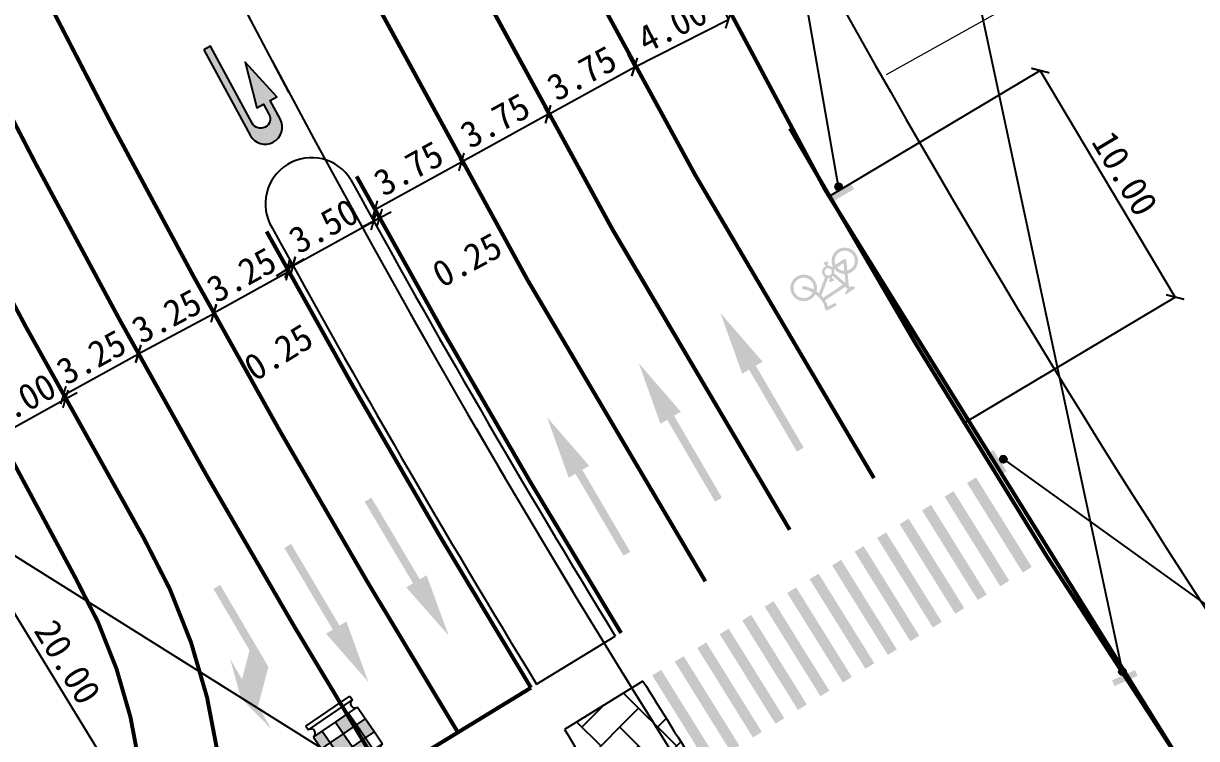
# Model space of a CAD drawing. Header units: millimetres. Extents: x 7233 to 195995, y 19522 to 226352.
# Drawn here: x 10223.49 to 10268, y 22435.84 to 22462.96 of the extents above; entities that cross this region are included whole.
import ezdxf

# ---------------------------------------------------------------- set-up
doc = ezdxf.new("R2010")
doc.units = ezdxf.units.MM
doc.linetypes.add('ACAD_ISO10W100', pattern=[18, 12, -3, 0, -3])
doc.linetypes.add('JTSS01', pattern=[6, 2, -4])
for name, color, linetype in [('@-交通信号', 7, 'Continuous'), ('@-交通标志', 7, 'Continuous'), ('@-地面图案', 7, 'Continuous'), ('@-设计标注', 7, 'Continuous'), ('@-道路红线', 1, 'Continuous'), ('@-道路边线', 7, 'Continuous'), ('@-隔离岛', 3, 'Continuous'), ('AXIS', 2, 'Continuous'), ('交通标志', 7, 'Continuous')]:
    doc.layers.add(name, color=color, linetype=linetype)
doc.layers.add('@-路缘石', color=7, linetype='Continuous', lineweight=0)
doc.layers.add('@-道路标线', color=255, linetype='Continuous', lineweight=0)
doc.layers.get('0').off()
doc.styles.add('--黑体', font='simhei.ttf')
doc.dimstyles.new('标志标注', dxfattribs={"dimtxt": 1, "dimasz": 0.5, "dimexe": 0, "dimexo": 0, "dimgap": 0.25, "dimtad": 1, "dimzin": 0, "dimdsep": 46, "dimtxsty": '--黑体', "dimblk": 'ARCHTICK', "dimcen": 0.09, "dimadec": 0, "dimazin": 0, "dimtfac": 1, "dimtix": 1, "dimtmove": 2, "dimatfit": 0, "dimfxl": 1, "dimtolj": 1, "dimtzin": 0, "dimarcsym": 0})

# ---------------------------------------------------------------- blocks, each defined once
blk = doc.blocks.new('*U5')
at = {"layer": '@-道路边线'}
h = blk.add_hatch(color=256, dxfattribs=at)
h.dxf.hatch_style = 1
h.paths.add_polyline_path([(0.8445444810342022, -3.999214780758898), (0.812307190006391, 0.0006553117594236824), (0.4123201807533343, -0.002568417348151747), (0.4445574717811456, -4.002438509866474)])
blk = doc.blocks.new('*U6')
at = {"layer": '@-道路标线', "color": 0, "linetype": 'ByBlock', "lineweight": -2, "transparency": 16777216}
for p, rotation in [((10258.94184781526, 22445.316045631, 3.54891667e-08), 31.42887505627544), ((10258.08855969688, 22444.79460590578, 3.54891667e-08), 31.42887505627544), ((10257.2352715785, 22444.27316618056, 3.54891667e-08), 31.42887505627055), ((10256.38198346013, 22443.75172645534, 3.54891667e-08), 31.42887505627544), ((10255.52869534175, 22443.23028673012, 3.54891667e-08), 31.42887505627544), ((10254.67540722337, 22442.7088470049, 3.54891667e-08), 31.42887505627544), ((10253.822119105, 22442.18740727969, 3.54891667e-08), 31.42887505627055), ((10252.96883098662, 22441.66596755447, 3.54891667e-08), 31.42887505627544), ((10252.11554286824, 22441.14452782924, 3.54891667e-08), 31.42887505627544), ((10251.26225474986, 22440.62308810402, 3.54891667e-08), 31.42887505627055), ((10250.40896663149, 22440.10164837881, 3.54891667e-08), 31.42887505627544), ((10249.55567851311, 22439.58020865359, 3.54891667e-08), 31.42887505627544), ((10248.70239039473, 22439.05876892837, 3.54891667e-08), 31.42887505627544), ((10247.84910227636, 22438.53732920315, 3.54891667e-08), 31.42887505627544), ((10246.99581415798, 22438.01588947793, 3.54891667e-08), 31.42887505627544)]:
    blk.add_blockref('*U5', p, dxfattribs=dict(at, rotation=rotation))
blk = doc.blocks.new('A$C348E0356')
at = {"layer": '交通标志', "lineweight": 15}
h = blk.add_hatch(color=1, dxfattribs=at)
h.paths.add_polyline_path([(3.003229652764275, 1.581825583154568), (2.699315253586973, 2.053429645515278), (2.345612207427619, 1.825493846656171), (2.649526606546714, 1.35388978429546)])
h.paths.add_polyline_path([(1.699794109328649, 2.827652479812969), (2.00370850827312, 2.356048417277634), (2.357411554490681, 2.58398421613674), (2.053497155546209, 3.055588278657522)])
h.paths.add_polyline_path([(2.00370850827312, 2.356048417277634), (1.473153939063194, 2.014144718996249), (1.815057638159487, 1.483590148374786), (2.345612207427619, 1.825493846656171), (2.212649657740256, 2.031820624353712)])
h.paths.add_polyline_path([(2.11897203727858, 1.011986086014075), (1.815057638159487, 1.483590148374786), (1.284503068891353, 1.141686450093402), (1.588417468068655, 0.6700823877326914)])
h.paths.add_polyline_path([(1.169239540060515, 2.485748781531583), (0.6386849708505907, 2.143845083250199), (0.9425993697950616, 1.672241020714864), (1.473153939063194, 2.014144718996249)])
h.paths.add_polyline_path([(0.9425993697950616, 1.672241020714864), (0.5888963236357087, 1.444305221855755), (0.9308000227320008, 0.9137506512342952), (1.284503068891353, 1.141686450093402), (1.151540519262198, 1.348013227790942)])
at = {"layer": '交通标志', "lineweight": 25}
for p, q in [((1.768577406415715, 3.497717086982446), (6.21755607426e-05, 2.358038092701462)), ((1.863550656125879, 3.350340817545656), (0.0950354252709076, 2.210661823264671)), ((1.863550656125879, 3.350340817545656), (1.768577406415715, 3.497717086982446)), ((1.699794109328649, 2.827652479812969), (1.169239540060515, 2.485748781531583)), ((2.053497155546209, 3.055588278657522), (1.699794109328649, 2.827652479812969)), ((2.00370850827312, 2.356048417277634), (1.699794109328649, 2.827652479812969)), ((2.357411554490681, 2.58398421613674), (2.053497155546209, 3.055588278657522)), ((0.0950354252709076, 2.210661823264671), (6.21755607426e-05, 2.358038092701462)), ((1.169239540060515, 2.485748781531583), (0.6386849708505907, 2.143845083250199)), ((1.473153939063194, 2.014144718996249), (1.169239540060515, 2.485748781531583)), ((2.00370850827312, 2.356048417277634), (1.473153939063194, 2.014144718996249)), ((2.357411554490681, 2.58398421613674), (2.00370850827312, 2.356048417277634)), ((2.345612207427619, 1.825493846656171), (2.00370850827312, 2.356048417277634)), ((2.699315253586973, 2.053429645515278), (2.357411554490681, 2.58398421613674)), ((0.6386849708505907, 2.143845083250199), (0.2849819246330298, 1.91590928439109)), ((0.5888963236357087, 1.444305221855755), (0.2849819246330298, 1.91590928439109)), ((0.9425993697950616, 1.672241020714864), (0.6386849708505907, 2.143845083250199)), ((1.473153939063194, 2.014144718996249), (0.9425993697950616, 1.672241020714864)), ((1.815057638159487, 1.483590148374786), (1.473153939063194, 2.014144718996249)), ((2.649526606546714, 1.35388978429546), (2.212649657740256, 2.031820624353712)), ((2.699315253586973, 2.053429645515278), (2.345612207427619, 1.825493846656171)), ((3.003229652764275, 1.581825583154568), (2.566352703957818, 2.259756423212819)), ((0.9425993697950616, 1.672241020714864), (0.5888963236357087, 1.444305221855755)), ((0.9308000227320008, 0.9137506512342952), (0.5888963236357087, 1.444305221855755)), ((1.284503068891353, 1.141686450093402), (0.9425993697950616, 1.672241020714864)), ((1.815057638159487, 1.483590148374786), (1.284503068891353, 1.141686450093402)), ((2.11897203727858, 1.011986086014075), (1.68209508853033, 1.689916926072328)), ((2.345612207427619, 1.825493846656171), (1.815057638159487, 1.483590148374786)), ((3.003229652764275, 1.581825583154568), (2.649526606546714, 1.35388978429546)), ((1.234714421851094, 0.442146588873584), (0.7978374730446376, 1.120077428931835)), ((1.284503068891353, 1.141686450093402), (0.9308000227320008, 0.9137506512342952)), ((1.588417468068655, 0.6700823877326914), (1.151540519262198, 1.348013227790942)), ((3.193176151951773, 1.287073044106364), (1.424660921038593, 0.1473940498253796)), ((3.288149401603732, 1.139696774669572), (1.519634170748758, 1.7780388589e-05)), ((2.11897203727858, 1.011986086014075), (1.588417468068655, 0.6700823877326914)), ((2.649526606546714, 1.35388978429546), (2.11897203727858, 1.011986086014075)), ((3.288149401603732, 1.139696774669572), (3.193176151951773, 1.287073044106364)), ((1.588417468068655, 0.6700823877326914), (1.234714421851094, 0.442146588873584)), ((1.519634170748758, 1.7780388589e-05), (1.424660921038593, 0.1473940498253796))]:
    blk.add_line(p, q, dxfattribs=at)
for centre, major_axis, ratio, start_param, end_param in [((1.958523905836044, 3.202964548094313), (0.0132628393479032, 0.1748249984116091), 0.9999999976595978, 0.648165981041317, 3.789758634631108), ((0.1900086749810725, 2.06328555382788), (-0.1748249984686601, 0.0132628393522313), 0.999999997006934, 2.218962305269292, 5.360554958859085), ((3.098202902416232, 1.434449313717776), (-0.1748249984686601, 0.0132628393522313), 0.999999997006934, -0.9226303483204992, 2.218962305269292), ((1.329687671561259, 0.2947703194367932), (0.0132628393608787, 0.1748249985826468), 0.9999999959073038, 3.789758633994535, 6.931351287584327)]:
    blk.add_ellipse(centre, major_axis=major_axis, ratio=ratio, start_param=start_param, end_param=end_param, dxfattribs=at)
blk = doc.blocks.new('A$C4D5C2BD2')
at = {"layer": '@-交通信号', "linetype": 'ByBlock', "lineweight": -3}
h = blk.add_hatch(color=14, dxfattribs=at)
edge = h.paths.add_edge_path()
edge.add_line((0.981396496295929, 0.3103656233288348), (0.9047607928514481, 0.5335762156173587))
edge.add_line((0.9047607928514481, 0.5335762188769877), (0.000568583607673645, 0.2231366215273738))
edge.add_line((0.0005685761570930481, 0.2231366285122931), (0.07720427960157394, -7.396377623081207e-05))
edge.add_line((0.07720427960157394, -7.396703585982323e-05), (0.9813964888453484, 0.3103656303137541))
blk.add_hatch(color=14, dxfattribs=at).paths.add_polyline_path([(0.5572020175083134, 0.5146595514379442, 1), (0.2922885207311656, 0.5146595514379442, 1)])
at = {"layer": '@-交通信号', "color": 14}
blk.add_circle((0.4247452691197395, 0.5146595514379442, 363.6511633631799), 0.1324567483885739, dxfattribs=at)
blk = doc.blocks.new('A$C174B43BA')
at = {"layer": '交通标志', "linetype": 'ByBlock', "lineweight": -3}
for points in [[(0.6366147921982129, 0.3842561724922007, 1), (0.3717012954210651, 0.3842561724922007, 1)], [(0.955758185315062, -1.431443593e-06), (0.9610766889582008, 0.2359386311726439), (0.0053193263074718, 0.2574830817691236), (8.226643331e-07, 0.0215430191528867)]]:
    blk.add_hatch(color=14, dxfattribs=at).paths.add_polyline_path(points)
at = {"layer": '交通标志', "color": 14}
blk.add_circle((0.504158043809639, 0.3842561724922007), 0.1324567483885739, dxfattribs=at)
blk = doc.blocks.new('_ArchTick')
at = {"color": 0, "linetype": 'ByBlock', "const_width": 0.15}
blk.add_lwpolyline([(-0.5, -0.5), (0.5, 0.5)], dxfattribs=at)
blk = doc.blocks.new('*D30')
at = {"layer": '@-设计标注', "color": 0, "lineweight": -2, "ltscale": 1.5, "transparency": 16777216}
for p, q in [((10254.05384204395, 22456.39151576555), (10262.07404003199, 22461.17051648473)), ((10267.19289054583, 22452.57997695469), (10262.07404003199, 22461.17051648473)), ((10259.17269255778, 22447.80097623551), (10267.19289054583, 22452.57997695469))]:
    blk.add_line(p, q, dxfattribs=at)
at = {"layer": 'Defpoints', "color": 0, "ltscale": 1.5, "transparency": 16777216}
for p in [(10262.07404003199, 22461.17051648473), (10254.05384204395, 22456.39151576555, 3.54891667e-08), (10259.17269255778, 22447.80097623551, 3.54891667e-08)]:
    blk.add_point(p, dxfattribs=at)
at = {"layer": '@-设计标注', "color": 0, "lineweight": -2, "ltscale": 1.5, "transparency": 16777216, "xscale": 0.5, "yscale": 0.5, "zscale": 0.5}
for p, rotation in [((10262.07404003199, 22461.17051648473), 120.7894738371776), ((10267.19289054583, 22452.57997695469), 300.7894738371776)]:
    blk.add_blockref('_ArchTick', p, dxfattribs=dict(at, rotation=rotation))
at = {"layer": '@-设计标注', "color": 0, "ltscale": 1.5, "transparency": 16777216, "insert": (10265.28258189946, 22457.26203626696), "char_height": 1, "attachment_point": 5, "rotation": 300.7894738371776, "style": '--黑体'}
blk.add_mtext('\\A1;10.00', dxfattribs=at)
blk = doc.blocks.new('A$C3C3D2F93')
at = {"layer": '@-交通信号', "linetype": 'ByBlock', "lineweight": -3}
for points in [[(0.636612563422329, 0.3842590611756122, 1), (0.3716990666451812, 0.3842590611756122, 1)], [(0.9557559565391784, 1.4572398186e-06), (0.9610744601823172, 0.2359415198560555), (0.0053170975315879, 0.2574859704525352), (-1.4061115508e-06, 0.0215459078362983)]]:
    blk.add_hatch(color=14, dxfattribs=at).paths.add_polyline_path(points)
at = {"layer": '@-交通信号', "color": 14}
blk.add_circle((0.5041558150337551, 0.3842590611756122), 0.1324567483885739, dxfattribs=at)
blk = doc.blocks.new('*D58')
at = {"layer": '@-设计标注', "color": 0, "lineweight": -2, "ltscale": 1.5, "transparency": 16777216}
for p, q in [((10221.8207436246, 22448.4141570122), (10219.30184363043, 22446.87487093458)), ((10229.73063813482, 22429.80910856705), (10219.30184363043, 22446.87487093458)), ((10232.24953812899, 22431.34839464466), (10229.73063813482, 22429.80910856705))]:
    blk.add_line(p, q, dxfattribs=at)
at = {"layer": 'Defpoints', "color": 0, "ltscale": 1.5, "transparency": 16777216}
for p in [(10221.8207436246, 22448.4141570122, 3.54891667e-08), (10219.30184363043, 22446.87487093458), (10232.24953812899, 22431.34839464466, 3.54891667e-08)]:
    blk.add_point(p, dxfattribs=at)
at = {"layer": '@-设计标注', "color": 0, "lineweight": -2, "ltscale": 1.5, "transparency": 16777216, "xscale": 0.5, "yscale": 0.5, "zscale": 0.5}
for p, rotation in [((10219.30184363043, 22446.87487093458), 121.4288750562912), ((10229.73063813482, 22429.80910856705), 301.4288750562912)]:
    blk.add_blockref('_ArchTick', p, dxfattribs=dict(at, rotation=rotation))
at = {"layer": '@-设计标注', "color": 0, "ltscale": 1.5, "transparency": 16777216, "insert": (10225.16100072488, 22438.73599898138), "char_height": 1, "attachment_point": 5, "rotation": 301.4288750562912, "style": '--黑体'}
blk.add_mtext('\\A1;20.00', dxfattribs=at)
blk = doc.blocks.new('*D78')
at = {"layer": '@-设计标注', "color": 0, "lineweight": -2, "ltscale": 1.5, "transparency": 16777216}
for p, q in [((10222.45644494365, 22447.26184872431), (10225.08159479824, 22448.71394660012)), ((10224.98829388425, 22448.88261903251), (10225.08159479824, 22448.71394660012)), ((10225.08159479824, 22448.71394660012), (10225.51911977401, 22448.95596291275)), ((10222.36314402966, 22447.43052115671), (10222.45644494365, 22447.26184872431)), ((10222.45644494365, 22447.26184872431), (10222.01891996788, 22447.01983241168))]:
    blk.add_line(p, q, dxfattribs=at)
at = {"layer": 'Defpoints', "color": 0, "ltscale": 1.5, "transparency": 16777216}
for p in [(10224.98829388425, 22448.88261903251, 3.54891667e-08), (10225.08159479824, 22448.71394660012), (10222.36314402966, 22447.43052115671, 3.54891667e-08)]:
    blk.add_point(p, dxfattribs=at)
at = {"layer": '@-设计标注', "color": 0, "lineweight": -2, "ltscale": 1.5, "transparency": 16777216, "xscale": 0.5, "yscale": 0.5, "zscale": 0.5}
for p, rotation in [((10225.08159479824, 22448.71394660012), 208.9491120740593), ((10222.45644494365, 22447.26184872431), 28.94911207405935)]:
    blk.add_blockref('_ArchTick', p, dxfattribs=dict(at, rotation=rotation))
at = {"layer": '@-设计标注', "color": 0, "ltscale": 1.5, "transparency": 16777216, "insert": (10223.40327611758, 22448.64910113683), "char_height": 1, "attachment_point": 5, "rotation": 28.949112074059325, "style": '--黑体'}
blk.add_mtext('\\A1;3.00', dxfattribs=at)
blk = doc.blocks.new('*D79')
at = {"layer": '@-设计标注', "color": 0, "lineweight": -2, "ltscale": 1.5, "transparency": 16777216}
for p, q in [((10227.70166300385, 22450.6919049978), (10227.84987430034, 22450.42181045853)), ((10225.00064569721, 22448.85832877392), (10227.84987430034, 22450.42181045853)), ((10224.85243440072, 22449.12842331319), (10225.00064569721, 22448.85832877392))]:
    blk.add_line(p, q, dxfattribs=at)
at = {"layer": 'Defpoints', "color": 0, "ltscale": 1.5, "transparency": 16777216}
for p in [(10227.70166300385, 22450.6919049978, 3.54891667e-08), (10227.84987430034, 22450.42181045853), (10224.85243440072, 22449.12842331319)]:
    blk.add_point(p, dxfattribs=at)
at = {"layer": '@-设计标注', "color": 0, "lineweight": -2, "ltscale": 1.5, "transparency": 16777216, "xscale": 0.5, "yscale": 0.5, "zscale": 0.5}
for p, rotation in [((10227.84987430034, 22450.42181045853), 28.75527589504029), ((10225.00064569721, 22448.85832877392), 208.7552758950403)]:
    blk.add_blockref('_ArchTick', p, dxfattribs=dict(at, rotation=rotation))
at = {"layer": '@-设计标注', "color": 0, "ltscale": 1.5, "transparency": 16777216, "insert": (10226.06445787572, 22450.29758146251), "char_height": 1, "attachment_point": 5, "rotation": 28.755275895040285, "style": '--黑体'}
blk.add_mtext('\\A1;3.25', dxfattribs=at)
blk = doc.blocks.new('*D80')
at = {"layer": '@-设计标注', "color": 0, "lineweight": -2, "ltscale": 1.5, "transparency": 16777216}
for p, q in [((10230.52557710498, 22452.30122567165), (10230.70895021461, 22451.95590749703)), ((10227.83817773799, 22450.43145117015), (10230.70895021461, 22451.95590749703)), ((10227.65480462835, 22450.77676934477), (10227.83817773799, 22450.43145117015))]:
    blk.add_line(p, q, dxfattribs=at)
at = {"layer": 'Defpoints', "color": 0, "ltscale": 1.5, "transparency": 16777216}
for p in [(10230.52557710498, 22452.30122567165, 3.54891667e-08), (10230.70895021461, 22451.95590749703), (10227.65480462835, 22450.77676934477, 3.54891667e-08)]:
    blk.add_point(p, dxfattribs=at)
at = {"layer": '@-设计标注', "color": 0, "lineweight": -2, "ltscale": 1.5, "transparency": 16777216, "xscale": 0.5, "yscale": 0.5, "zscale": 0.5}
for p, rotation in [((10230.70895021461, 22451.95590749703), 27.96948748839093), ((10227.83817773799, 22450.43145117015), 207.969487488391)]:
    blk.add_blockref('_ArchTick', p, dxfattribs=dict(at, rotation=rotation))
at = {"layer": '@-设计标注', "color": 0, "ltscale": 1.5, "transparency": 16777216, "insert": (10228.92181301031, 22451.85607744494), "char_height": 1, "attachment_point": 5, "rotation": 27.969487488390925, "style": '--黑体'}
blk.add_mtext('\\A1;3.25', dxfattribs=at)
blk = doc.blocks.new('*D81')
at = {"layer": '@-设计标注', "color": 0, "lineweight": -2, "ltscale": 1.5, "transparency": 16777216}
for p, q in [((10230.70501290419, 22451.97634273093), (10233.54747006849, 22453.55207661364)), ((10233.70461466625, 22453.26860438992), (10233.54747006849, 22453.55207661364)), ((10230.86215750194, 22451.69287050721), (10230.70501290419, 22451.97634273093))]:
    blk.add_line(p, q, dxfattribs=at)
at = {"layer": 'Defpoints', "color": 0, "ltscale": 1.5, "transparency": 16777216}
for p in [(10233.54747006849, 22453.55207661364), (10233.70461466625, 22453.26860438992, 3.54891667e-08), (10230.86215750194, 22451.69287050721, 3.54891667e-08)]:
    blk.add_point(p, dxfattribs=at)
at = {"layer": '@-设计标注', "color": 0, "lineweight": -2, "ltscale": 1.5, "transparency": 16777216, "xscale": 0.5, "yscale": 0.5, "zscale": 0.5}
for p, rotation in [((10233.54747006849, 22453.55207661364), 29.00206844157945), ((10230.70501290419, 22451.97634273093), 209.0020684415794)]:
    blk.add_blockref('_ArchTick', p, dxfattribs=dict(at, rotation=rotation))
at = {"layer": '@-设计标注', "color": 0, "ltscale": 1.5, "transparency": 16777216, "insert": (10231.76261059033, 22453.42016132559), "char_height": 1, "attachment_point": 5, "rotation": 29.00206844157944, "style": '--黑体'}
blk.add_mtext('\\A1;3.25', dxfattribs=at)
blk = doc.blocks.new('*D82')
at = {"layer": '@-设计标注', "color": 0, "lineweight": -2, "ltscale": 1.5, "transparency": 16777216}
for p, q in [((10236.82343100161, 22455.89421282993), (10240.10732800919, 22457.7048813373)), ((10240.03634954607, 22457.83361056724), (10240.10732800919, 22457.7048813373)), ((10236.75245253849, 22456.02294205987), (10236.82343100161, 22455.89421282993))]:
    blk.add_line(p, q, dxfattribs=at)
at = {"layer": 'Defpoints', "color": 0, "ltscale": 1.5, "transparency": 16777216}
for p in [(10240.03634954607, 22457.83361056724, 3.54891667e-08), (10240.10732800919, 22457.7048813373), (10236.75245253849, 22456.02294205987, 3.54891667e-08)]:
    blk.add_point(p, dxfattribs=at)
at = {"layer": '@-设计标注', "color": 0, "lineweight": -2, "ltscale": 1.5, "transparency": 16777216, "xscale": 0.5, "yscale": 0.5, "zscale": 0.5}
for p, rotation in [((10240.10732800919, 22457.7048813373), 28.87137466331662), ((10236.82343100161, 22455.89421282993), 208.8713746633166)]:
    blk.add_blockref('_ArchTick', p, dxfattribs=dict(at, rotation=rotation))
at = {"layer": '@-设计标注', "color": 0, "ltscale": 1.5, "transparency": 16777216, "insert": (10238.10324580392, 22457.45632648513), "char_height": 1, "attachment_point": 5, "rotation": 28.87137466331662, "style": '--黑体'}
blk.add_mtext('\\A1;3.75', dxfattribs=at)
blk = doc.blocks.new('*D83')
at = {"layer": '@-设计标注', "color": 0, "lineweight": -2, "ltscale": 1.5, "transparency": 16777216}
for p, q in [((10240.10712610473, 22457.70524083329), (10243.38967111811, 22459.51835920648)), ((10243.46472966822, 22459.38247008141), (10243.38967111811, 22459.51835920648)), ((10240.18218465484, 22457.56935170822), (10240.10712610473, 22457.70524083329))]:
    blk.add_line(p, q, dxfattribs=at)
at = {"layer": 'Defpoints', "color": 0, "ltscale": 1.5, "transparency": 16777216}
for p in [(10243.38967111811, 22459.51835920648), (10243.46472966822, 22459.38247008141, 3.54891667e-08), (10240.18218465484, 22457.56935170822, 3.54891667e-08)]:
    blk.add_point(p, dxfattribs=at)
at = {"layer": '@-设计标注', "color": 0, "lineweight": -2, "ltscale": 1.5, "transparency": 16777216, "xscale": 0.5, "yscale": 0.5, "zscale": 0.5}
for p, rotation in [((10243.38967111811, 22459.51835920648), 28.91412748577076), ((10240.10712610473, 22457.70524083329), 208.9141274857708)]:
    blk.add_blockref('_ArchTick', p, dxfattribs=dict(at, rotation=rotation))
at = {"layer": '@-设计标注', "color": 0, "ltscale": 1.5, "transparency": 16777216, "insert": (10241.38577493678, 22459.26830902256), "char_height": 1, "attachment_point": 5, "rotation": 28.914127485770763, "style": '--黑体'}
blk.add_mtext('\\A1;3.75', dxfattribs=at)
blk = doc.blocks.new('*D84')
at = {"layer": '@-设计标注', "color": 0, "lineweight": -2, "ltscale": 1.5, "transparency": 16777216}
for p, q in [((10246.52918764404, 22461.59095337708), (10246.68123037586, 22461.31494763595)), ((10243.39662534639, 22459.50556381808), (10246.68123037586, 22461.31494763595)), ((10243.24458261457, 22459.78156955922), (10243.39662534639, 22459.50556381808))]:
    blk.add_line(p, q, dxfattribs=at)
at = {"layer": 'Defpoints', "color": 0, "ltscale": 1.5, "transparency": 16777216}
for p in [(10246.52918764404, 22461.59095337708, 3.54891667e-08), (10246.68123037586, 22461.31494763595), (10243.24458261457, 22459.78156955922, 3.54891667e-08)]:
    blk.add_point(p, dxfattribs=at)
at = {"layer": '@-设计标注', "color": 0, "lineweight": -2, "ltscale": 1.5, "transparency": 16777216, "xscale": 0.5, "yscale": 0.5, "zscale": 0.5}
for p, rotation in [((10246.68123037586, 22461.31494763595), 28.84896246489142), ((10243.39662534639, 22459.50556381808), 208.8489624648914)]:
    blk.add_blockref('_ArchTick', p, dxfattribs=dict(at, rotation=rotation))
at = {"layer": '@-设计标注', "color": 0, "ltscale": 1.5, "transparency": 16777216, "insert": (10244.67705109756, 22461.06717673291), "char_height": 1, "attachment_point": 5, "rotation": 28.848962464891407, "style": '--黑体'}
blk.add_mtext('\\A1;3.75', dxfattribs=at)
blk = doc.blocks.new('*D85')
at = {"layer": '@-设计标注', "color": 0, "lineweight": -2, "ltscale": 1.5, "transparency": 16777216}
for p, q in [((10249.99378696313, 22463.59173992358), (10250.2401395347, 22463.10636682978)), ((10246.67127404688, 22461.29497843242), (10250.2401395347, 22463.10636682978)), ((10246.42492147531, 22461.78035152623), (10246.67127404688, 22461.29497843242))]:
    blk.add_line(p, q, dxfattribs=at)
at = {"layer": 'Defpoints', "color": 0, "ltscale": 1.5, "transparency": 16777216}
for p in [(10249.99378696313, 22463.59173992358, 3.54891667e-08), (10250.2401395347, 22463.10636682978), (10246.42492147531, 22461.78035152623, 3.54891667e-08)]:
    blk.add_point(p, dxfattribs=at)
at = {"layer": '@-设计标注', "color": 0, "lineweight": -2, "ltscale": 1.5, "transparency": 16777216, "xscale": 0.5, "yscale": 0.5, "zscale": 0.5}
for p, rotation in [((10250.2401395347, 22463.10636682978), 26.91020837732037), ((10246.67127404688, 22461.29497843242), 206.9102083773204)]:
    blk.add_blockref('_ArchTick', p, dxfattribs=dict(at, rotation=rotation))
at = {"layer": '@-设计标注', "color": 0, "ltscale": 1.5, "transparency": 16777216, "insert": (10248.11371893502, 22462.87446995558), "char_height": 1, "attachment_point": 5, "rotation": 26.91020837732036, "style": '--黑体'}
blk.add_mtext('\\A1;4.00', dxfattribs=at)
blk = doc.blocks.new('*D125')
at = {"layer": '@-设计标注', "color": 0, "lineweight": -2, "ltscale": 1.5, "transparency": 16777216}
blk.add_line((10233.7139806546, 22453.76780916419), (10236.77686627285, 22455.46154222745), dxfattribs=at)
at = {"layer": 'Defpoints', "color": 0, "ltscale": 1.5, "transparency": 16777216}
for p in [(10236.77686627285, 22455.46154222745, 3.54891667e-08), (10236.77686627285, 22455.46154222745), (10233.7139806546, 22453.76780916419, 3.54891667e-08)]:
    blk.add_point(p, dxfattribs=at)
at = {"layer": '@-设计标注', "color": 0, "lineweight": -2, "ltscale": 1.5, "transparency": 16777216, "xscale": 0.5, "yscale": 0.5, "zscale": 0.5}
for p, rotation in [((10236.77686627285, 22455.46154222745), 28.94198232171528), ((10233.7139806546, 22453.76780916419), 208.9419823217153)]:
    blk.add_blockref('_ArchTick', p, dxfattribs=dict(at, rotation=rotation))
at = {"layer": '@-设计标注', "color": 0, "ltscale": 1.5, "transparency": 16777216, "insert": (10234.8797619918, 22455.27592467761), "char_height": 1, "attachment_point": 5, "rotation": 28.941982321715276, "style": '--黑体'}
blk.add_mtext('\\A1;3.50', dxfattribs=at)
blk = doc.blocks.new('*D126')
at = {"layer": '@-设计标注', "color": 0, "lineweight": -2, "ltscale": 1.5, "transparency": 16777216}
for p, q in [((10233.71248398443, 22453.77025089408), (10234.1387748057, 22454.0315479199)), ((10233.49896276164, 22453.63937202529), (10233.07267194037, 22453.37807499947)), ((10233.71248398443, 22453.77025089408), (10233.49896276164, 22453.63937202529)), ((10233.50045943181, 22453.6369302954), (10233.49896276164, 22453.63937202529)), ((10233.7139806546, 22453.76780916419), (10233.71248398443, 22453.77025089408))]:
    blk.add_line(p, q, dxfattribs=at)
at = {"layer": 'Defpoints', "color": 0, "ltscale": 1.5, "transparency": 16777216}
for p in [(10233.49896276164, 22453.63937202529), (10233.50045943181, 22453.6369302954), (10233.7139806546, 22453.76780916419)]:
    blk.add_point(p, dxfattribs=at)
at = {"layer": '@-设计标注', "color": 0, "lineweight": -2, "ltscale": 1.5, "transparency": 16777216, "xscale": 0.5, "yscale": 0.5, "zscale": 0.5}
for p, rotation in [((10233.49896276164, 22453.63937202529), 31.50641675770105), ((10233.71248398443, 22453.77025089408), 211.506416757701)]:
    blk.add_blockref('_ArchTick', p, dxfattribs=dict(at, rotation=rotation))
at = {"layer": '@-设计标注', "color": 0, "ltscale": 1.5, "transparency": 16777216, "insert": (10233.16404301393, 22450.48476568487), "char_height": 1, "attachment_point": 5, "rotation": 31.50641675770105, "style": '--黑体'}
blk.add_mtext('\\A1;0.25', dxfattribs=at)
blk = doc.blocks.new('*D127')
at = {"layer": '@-设计标注', "color": 0, "lineweight": -2, "ltscale": 1.5, "transparency": 16777216}
for p, q in [((10236.99694118641, 22455.58017706282), (10237.43706569217, 22455.81743308366)), ((10236.77686627285, 22455.46154222745), (10236.33674176709, 22455.2242862066)), ((10236.77686627285, 22455.46154222745), (10236.99694118641, 22455.58017706282))]:
    blk.add_line(p, q, dxfattribs=at)
at = {"layer": 'Defpoints', "color": 0, "ltscale": 1.5, "transparency": 16777216}
for p in [(10236.77686627285, 22455.46154222745), (10236.99694118641, 22455.58017706282, 3.54891667e-08), (10236.99694118641, 22455.58017706282)]:
    blk.add_point(p, dxfattribs=at)
at = {"layer": '@-设计标注', "color": 0, "lineweight": -2, "ltscale": 1.5, "transparency": 16777216, "xscale": 0.5, "yscale": 0.5, "zscale": 0.5}
for p, rotation in [((10236.77686627285, 22455.46154222745), 28.32758386776434), ((10236.99694118641, 22455.58017706282), 208.3275838677643)]:
    blk.add_blockref('_ArchTick', p, dxfattribs=dict(at, rotation=rotation))
at = {"layer": '@-设计标注', "color": 0, "ltscale": 1.5, "transparency": 16777216, "insert": (10240.32138229835, 22453.98556664287), "char_height": 1, "attachment_point": 5, "rotation": 28.32758386776434, "style": '--黑体'}
blk.add_mtext('\\A1;0.25', dxfattribs=at)
blk = doc.blocks.new('6米调头箭头')
at = {"layer": '@-地面图案'}
blk.add_hatch(color=256, dxfattribs=at).paths.add_polyline_path([(5.100000000000023, -0.1873308352377876, 1), (5.100000000000023, 1.612669164762224), (4, 1.612669164762224), (4, 2.012669164762201), (1.600000000000023, 1.412669164762178), (4, 0.8126691647622124), (4, 1.21266916476219), (4.600000000000023, 1.21266916476219, -1), (4.600000000000023, 0.2126691647621897), (0, 0.2126691647621896), (-1.110223024625157e-16, -0.1873308352377876)])
at = {"layer": '@-地面图案', "flags": 128}
blk.add_lwpolyline([(0, -0.1873308352377876), (5.100000000000023, -0.1873308352377876, 0.9999999999999999), (5.100000000000023, 1.612669164762224), (4, 1.612669164762224), (4, 2.012669164762201), (1.600000000000023, 1.412669164762178), (4, 0.8126691647622124), (4, 1.21266916476219), (4.600000000000023, 1.21266916476219, -0.9999999999999999), (4.600000000000023, 0.2126691647621897), (0, 0.2126691647621897)], format="xyb", close=True, dxfattribs=at)

msp = doc.modelspace()

# ---------------------------------------------------------------- hatches: boundary and pattern name
at = {"layer": '@-道路标线'}
h = msp.add_hatch(color=7, dxfattribs=at)
edge = h.paths.add_edge_path()
edge.add_line((10254.80709589628, 22453.00130075464), (10254.8510757167, 22452.96291738168))
edge.add_ellipse((10255.10572002415, 22452.58392207122), major_axis=(0.09257054927739362, -0.4471134569741986), ratio=0.9999805706952836, start_angle=200.1195756284293, end_angle=202.1999952957983, ccw=False)
edge.add_ellipse((10254.93084513335, 22452.83676814224), major_axis=(-0.1472080141115049, -0.03047800622364774), ratio=0.9999999506772708, start_angle=219.8589830386828, end_angle=284.2785924977287, ccw=False)
edge.add_ellipse((10254.99065217504, 22452.9280229387), major_axis=(-0.04194194607654043, -0.008683677320613915), ratio=0.9999998303205472, start_angle=113.18325781182659, end_angle=206.501347011118, ccw=False)
edge.add_line((10255.01514607238, 22452.89288632277), (10254.68516805323, 22452.67322368751))
edge.add_ellipse((10254.70746545522, 22452.70841277083), major_axis=(-0.04079353306317877, -0.008445909430191599), ratio=0.9999998508462595, start_angle=310.81329457208363, end_angle=405.9425271505703, ccw=False)
edge.add_ellipse((10255.10572002415, 22452.58392207122), major_axis=(-0.4471149575778773, -0.09257085996298034), ratio=0.999999995276094, start_angle=307.0992444217952, end_angle=329.14455822133897, ccw=False)
edge.add_line((10254.76218762584, 22452.88469884027), (10254.66858738952, 22452.96638841915))
edge.add_line((10254.6685873887, 22452.9663884187), (10253.9058859782, 22452.4586667094))
edge.add_ellipse((10252.90813361626, 22451.83101992025), major_axis=(0.2389805247082176, -1.154270006885366), ratio=0.9999997747193812, start_angle=102.93400800517048, end_angle=110.4751074252666, ccw=False)
edge.add_line((10253.97962710409, 22452.32229578132), (10254.00455163347, 22452.21593386106))
edge.add_line((10254.00455163268, 22452.2159338606), (10254.25510706873, 22452.34237368628))
edge.add_ellipse((10254.28154803217, 22452.28997780034), major_axis=(0.01189874275326157, -0.05747063237267292), ratio=0.9999999969862579, start_angle=15.0799806736444, end_angle=195.0799806736443, ccw=False)
edge.add_line((10254.30798899528, 22452.23758191311), (10253.99627121, 22452.08027723101))
edge.add_ellipse((10253.96442280184, 22452.12994431312), major_axis=(0.01196194174317611, -0.05777588192642982), ratio=0.9999999565071804, start_angle=-94.40099306387123, end_angle=20.972252427922285, ccw=False)
edge.add_line((10253.9058993639, 22452.12245115243), (10253.86809834109, 22452.2837616701))
edge.add_ellipse((10252.90813361626, 22451.83101992025), major_axis=(-1.039328459422805, -0.2151829806678082), ratio=0.9999999809832021, start_angle=193.5523853715453, end_angle=221.8935450160579)
edge.add_ellipse((10253.09541579127, 22452.92649541988), major_axis=(-0.4937071657585528, -0.1022173294128603), ratio=0.9999999808311439, start_angle=-98.18991527179861, end_angle=139.7104712913849, ccw=False)
edge.add_ellipse((10253.09541579127, 22452.92649541988), major_axis=(-0.493707164314774, -0.10221732911394), ratio=0.9999999833191034, start_angle=153.487581228541, end_angle=261.8100847081013, ccw=False)
edge.add_ellipse((10252.90813361626, 22451.83101992025), major_axis=(-1.154269799223606, -0.2389804817138436), ratio=0.9999999987140331, start_angle=217.7231741279261, end_angle=223.3859971820988, ccw=False)
edge.add_line((10253.67491392692, 22452.72628424636), (10253.90585487184, 22453.33766393575))
edge.add_ellipse((10254.02362147092, 22453.53662507383), major_axis=(-0.226400807330488, -0.04687411386197218), ratio=0.9999999485642296, start_angle=280.9424230675123, end_angle=407.6811191826454, ccw=False)
edge.add_line((10253.93462364742, 22453.75001178798), (10253.91202283694, 22453.81919074392))
edge.add_line((10253.91202283529, 22453.819190743), (10253.8695590146, 22453.80693525082))
edge.add_line((10253.86955901588, 22453.80693525049), (10253.84579805423, 22453.88926415248))
edge.add_line((10253.84579805505, 22453.88926415293), (10254.01023872485, 22453.93672341465))
edge.add_line((10254.01023872486, 22453.93672341465), (10254.03399968604, 22453.85439451348))
edge.add_line((10254.03399968604, 22453.85439451348), (10253.99440160192, 22453.84296609838))
edge.add_line((10253.99440160102, 22453.8429661), (10254.01896479126, 22453.76778047669))
edge.add_ellipse((10254.02362147092, 22453.53662507383), major_axis=(0.04687411199511499, -0.226400798313614), ratio=0.9999998710940378, start_angle=156.077858777343, end_angle=169.4568067655877, ccw=False)
edge.add_line((10254.07257832067, 22453.76258465262), (10254.10230724173, 22453.75402575365))
edge.add_ellipse((10254.02362147092, 22453.53662507383), major_axis=(-0.2264008050113975, -0.04687411338182682), ratio=0.99999997824153, start_angle=219.2364363992578, end_angle=238.4055656186149, ccw=False)
edge.add_line((10254.16932958784, 22453.71613454696), (10254.20240505566, 22453.73815251121))
edge.add_ellipse((10254.65368124159, 22453.95509021152), major_axis=(0.1015146259298053, -0.4903131253646149), ratio=0.999999957172602, start_angle=251.5529690226818, end_angle=283.97727336007733, ccw=False)
edge.add_line((10254.15644004494, 22454.0139404671), (10254.18596616274, 22454.13384914191))
edge.add_ellipse((10254.65368124159, 22453.95509021152), major_axis=(-0.4903131042510498, -0.1015146215584446), ratio=0.9999999765459381, start_angle=90.72597712170881, end_angle=327.3860601384187, ccw=False)
edge.add_line((10254.76140015135, 22453.46610270342), (10254.80709589727, 22453.00130075092))
edge = h.paths.add_edge_path(flags=16)
edge.add_line((10254.57693062882, 22453.04638182437), (10254.194125498, 22453.38047488181))
edge.add_ellipse((10254.02362147092, 22453.53662507383), major_axis=(-0.2264011226888161, -0.04687417915388686), ratio=0.9999989921065656, start_angle=113.33312174311399, end_angle=125.81877227170509, ccw=False)
edge.add_line((10254.1563341814, 22453.34730565841), (10254.18097830434, 22453.2718723056))
edge.add_line((10254.18097830524, 22453.27187230399), (10254.22609027298, 22453.2883266111))
edge.add_line((10254.22609027219, 22453.28832661063), (10254.25545266598, 22453.20782517496))
edge.add_line((10254.2554526668, 22453.20782517543), (10254.08194435342, 22453.14453910218))
edge.add_line((10254.08194435425, 22453.14453910262), (10254.05258195827, 22453.22504054027))
edge.add_line((10254.052581957, 22453.22504054063), (10254.10043036762, 22453.24249295053))
edge.add_line((10254.1004303676, 22453.24249295054), (10254.07777033449, 22453.31185318301))
edge.add_ellipse((10254.02362147092, 22453.53662507383), major_axis=(0.04687411195052544, -0.2264007980982473), ratio=0.9999996316774112, start_angle=-12.801403836924408, end_angle=1.8475263374838278, ccw=False)
edge.add_line((10254.01916632833, 22453.3054656999), (10253.76712538642, 22452.63822708143))
edge.add_ellipse((10252.90813361626, 22451.83101992025), major_axis=(-1.1542697129508, -0.238980463851887), ratio=0.9999999651228509, start_angle=206.1845881327514, end_angle=211.5225778991242, ccw=False)
edge.add_line((10253.83849524923, 22452.55481374187), (10254.57693063042, 22453.04638182528))
edge = h.paths.add_edge_path(flags=16)
edge.add_line((10254.68253975049, 22453.11000708942), (10254.64868134427, 22453.45440353426))
edge.add_ellipse((10254.65368124159, 22453.95509021152), major_axis=(-0.4903131073710255, -0.1015146222044057), ratio=0.9999999682488206, start_angle=387.44292668244736, end_angle=437.7305866839091, ccw=False)
edge.add_line((10254.265327409, 22453.63903093876), (10254.23874600688, 22453.62133599614))
edge.add_ellipse((10254.02362147092, 22453.53662507383), major_axis=(0.04687411842584575, -0.2264008293738835), ratio=0.9999998818253548, start_angle=66.12125378608778, end_angle=99.79606636223912, ccw=False)
edge.add_line((10254.24961806478, 22453.48783935436), (10254.68253975048, 22453.11000708944))
edge = h.paths.add_edge_path(flags=16)
edge.add_line((10254.07124621834, 22453.66820735276), (10254.05325271807, 22453.67338764824))
edge.add_ellipse((10254.02362147092, 22453.53662507383), major_axis=(-0.04027682432017274, -0.1340141432526857), ratio=0.9999982862807512, start_angle=184.5028513073123, end_angle=536.8305418411982)
edge = h.paths.add_edge_path(flags=16)
edge.add_ellipse((10253.09541579127, 22452.92649541988), major_axis=(-0.3787658993690086, -0.07841984356592156), ratio=0.9999999827594351, start_angle=158.9141864051265, end_angle=261.729474163011)
edge.add_ellipse((10253.09541579127, 22452.92649541988), major_axis=(-0.3787659036487809, -0.07841984445200743), ratio=0.9999999726421697, start_angle=261.7294742455286, end_angle=501.1211886144014)
edge.add_ellipse((10252.90813361626, 22451.83101992025), major_axis=(-1.039328464621428, -0.2151829817441339), ratio=0.9999999693913519, start_angle=228.2603932092995, end_angle=249.2839976678984)
edge.add_ellipse((10253.08414391838, 22452.93716407232), major_axis=(-0.05747227453829468, -0.01189908274788985), ratio=0.9999984609880854, start_angle=249.7117148502653, end_angle=428.8563375229205, ccw=False)
edge.add_ellipse((10252.90813361626, 22451.83101992025), major_axis=(-1.154269734641835, -0.2389804683428076), ratio=0.9999999672635289, start_angle=229.4454243372494, end_angle=249.28399770017649, ccw=False)
edge = h.paths.add_edge_path(flags=16)
edge.add_line((10254.63710876807, 22453.57211590811), (10254.60809747801, 22453.86720909816))
edge.add_line((10254.60809747719, 22453.8672090977), (10254.36362596422, 22453.70446716994))
edge.add_ellipse((10254.65368124159, 22453.95509021152), major_axis=(-0.3753718373886483, -0.0777171356136052), ratio=0.9999999719880538, start_angle=29.13147224983823, end_angle=75.82490958884358)
edge = h.paths.add_edge_path(flags=16)
edge.add_ellipse((10254.65368124159, 22453.95509021152), major_axis=(-0.375371843358103, -0.07771713684952335), ratio=0.9999999542659418, start_angle=92.82568757028405, end_angle=327.3860593604895)
edge.add_line((10254.29560989977, 22454.09194372342), (10254.27300542764, 22454.00014453909))
edge.add_ellipse((10254.65368124159, 22453.95509021152), major_axis=(-0.3753718417336541, -0.07771713651319682), ratio=0.9999999059556514, start_angle=341.5529669549778, end_angle=371.5106501264239)
edge.add_line((10254.30136747442, 22453.80403067689), (10254.60659440254, 22454.00721679272))
edge.add_ellipse((10254.6474734478, 22453.95587588843), major_axis=(0.01330538925600343, -0.06426470009173701), ratio=0.9999999181052606, start_angle=79.8263932664151, end_angle=206.8305000872452, ccw=False)
edge.add_line((10254.71307786257, 22453.95762091619), (10254.74980879692, 22453.58400605308))
at = {"layer": '@-道路标线', "linetype": 'Continuous'}
for points in [[(10252.96631617775, 22446.79187140073), (10253.09581137293, 22446.86757472753), (10251.27893130379, 22449.97545932991), (10251.53792168369, 22450.12686601227), (10249.93818271855, 22451.9716790843), (10250.76095053171, 22449.67264598842), (10251.01994091528, 22449.82405266554), (10252.83682098602, 22446.71616806544)], [(10249.8632534091, 22444.89449472448), (10249.99274860428, 22444.97019805128), (10248.17586853513, 22448.07808265366), (10248.43485891504, 22448.22948933602), (10246.83511994989, 22450.07430240805), (10247.65788776306, 22447.77526931217), (10247.91687814663, 22447.92667598929), (10249.73375821736, 22444.81879138919)], [(10246.3834131366, 22442.84367259838), (10246.51290833178, 22442.91937592517), (10244.69602826264, 22446.02726052756), (10244.95501864254, 22446.17866720992), (10243.35527967739, 22448.02348028194), (10244.17804749056, 22445.72444718606), (10244.43703787413, 22445.87585386318), (10246.25391794486, 22442.76796926308)], [(10236.56107914106, 22444.89644173525), (10236.43209460954, 22444.81987157205), (10238.2697787519, 22441.72424289918), (10238.01180969952, 22441.57110254408), (10239.6238860557, 22439.73706060094), (10238.78571686908, 22442.03052358624), (10238.527747813, 22441.87738323635), (10236.69006366907, 22444.97301190694)], [(10233.51613571653, 22443.13829722522), (10233.38715118502, 22443.06172706202), (10235.22483532737, 22439.96609838914), (10234.966866275, 22439.81295803404), (10236.57894263118, 22437.97891609091), (10235.74077344455, 22440.2723790762), (10235.48280438848, 22440.11923872632), (10233.64512024454, 22443.2148673969)], [(10230.82597099619, 22441.58579000025), (10230.69667023293, 22441.50975499685), (10232.06530004609, 22439.18234174595), (10231.78121604496, 22438.08721788816), (10231.32500612135, 22438.86302229328), (10231.74055404179, 22437.36725496453), (10232.8963959002, 22436.19080708245), (10232.38949597554, 22437.05281198939), (10232.7801114669, 22438.55860731016), (10230.95527170841, 22441.66182498671)]]:
    msp.add_hatch(color=7, dxfattribs=at).paths.add_polyline_path(points)
at = {"layer": '@-隔离岛', "ltscale": 1.5}
h = msp.add_hatch(dxfattribs=at)
h.set_pattern_fill('AR-HBONE', color=30, scale=0.009999999999999995, angle=-1.657603322228978e-09, style=0)
h.set_pattern_definition([(44.9999999983424, (0, 0), (4.156886499111827e-11, 1.436840979371064), [3.047999999999999, -1.015999999999999]), (134.9999999983424, (0.718420000020784, 0.7184199999792152), (4.156886499111827e-11, 1.436840979371064), [3.047999999999999, -1.015999999999999])])
h.paths.add_polyline_path([(10246.99581415798, 22438.01588947793), (10244.02048378477, 22436.1726832577, 0.002414399304367684), (10246.13220551902, 22432.80039455241, 1.000001594486017), (10249.11908766375, 22434.62566197563, -0.002448142949798638)])
h.paths.add_polyline_path([(10266.13914488381, 22408.55763721715, 1), (10264.21065210006, 22406.96172290824, 0.002452904198473191), (10266.64194480638, 22403.73531937499), (10268.63112166504, 22405.24964279647, -0.002530004540033905)])
h.paths.add_polyline_path([(10248.96973538804, 22409.44771607269, 0.6811442305835311), (10247.55225095741, 22411.30699054404), (10243.83193816726, 22409.83754413689), (10244.65850177128, 22407.74486819245)])

# ---------------------------------------------------------------- linework, layer by layer
at = {"layer": '@-交通信号', "linetype": 'Continuous'}
msp.add_line((10265.16720318866, 22438.49886333763, 3.54891667e-08), (10254.55838940963, 22488.06485391343, 3.54891667e-08), dxfattribs=at)
at = {"layer": '@-交通信号', "linetype": 'Continuous', "lineweight": -3}
msp.add_line((10260.67313249086, 22446.43049867642), (10270.34473233384, 22439.47837872846, 31.0774134396799), dxfattribs=at)
at = {"layer": '@-交通标志', "linetype": 'Continuous'}
msp.add_line((10254.41923447669, 22456.763411116), (10251.92265753517, 22470.99484830871, -646.5399999999997), dxfattribs=at)
at = {"layer": '@-交通标志'}
msp.add_line((10237.02966954772, 22434.07572740022), (10214.19401779952, 22448.38091829317), dxfattribs=at)
at = {"layer": '@-路缘石', "color": 0, "elevation": 3.54891667e-08}
msp.add_lwpolyline([(10268.63785812938, 22467.93051741846), (10256.22197189131, 22461.01183863548)], dxfattribs=at)
at = {"layer": '@-道路标线', "color": 7, "linetype": 'Continuous', "const_width": 0.15, "elevation": 3.54891667e-08, "flags": 128}
for points in [[(10196.2559064393, 22504.08654489187, 0.04045136979456102), (10225.4492666269, 22441.94754714813)], [(10231.25595734532, 22502.55381643939, 0.04894542249224746), (10267.4516164275, 22434.86545991805, 0.04894542249224746)], [(10236.57966739943, 22480.88229619266, 0.0252431316411001), (10255.76122198186, 22445.71246682142, 0.0252431316411001)], [(10215.15120976587, 22467.77718310096, 0.01632353606139127), (10228.05263208669, 22443.43834836988)], [(10252.57419673089, 22458.97889041496, 0.0180298030369445), (10267.4516164275, 22434.86545991803)], [(10236.1290237605, 22457.15786913211, 0.01226003163588051), (10246.16640504555, 22439.83862546202)], [(10232.71366005318, 22455.06672627155, 0.01213149008837168), (10242.74687897731, 22437.76326250652)], [(10229.92947068195, 22453.38460124534, 0.01204643104050417), (10239.97369065234, 22436.06858221388)], [(10227.15950695123, 22451.67664622551, 0.01194508506606604), (10237.20050235748, 22434.37390193965)], [(10231.06791265435, 22430.92433533182, 0.1427665379888011), (10228.05263208669, 22443.43834836988)], [(10215.44072893069, 22413.40730838574, 0.4570145024453364), (10225.4492666269, 22441.94754714813)]]:
    msp.add_lwpolyline(points, format="xyb", dxfattribs=at)
at = {"layer": '@-道路标线', "color": 7, "linetype": 'JTSS01', "const_width": 0.15, "elevation": 3.54891667e-08, "flags": 128}
for points in [[(10233.36785445684, 22478.90927552965, 0.02500243972986787), (10252.5629767729, 22443.75447545997, 0.02500243972986787)], [(10233.68554814908, 22478.2527661079, 0.02454511961428691), (10252.56125443413, 22443.75728611297, 0.02454511961428691)], [(10230.15250446564, 22476.9443926492, 0.02476607681431547), (10249.35998373201, 22441.80423220318, 0.02476607681431547)], [(10230.31149488693, 22476.61622567633, 0.02454511961428608), (10249.36382973984, 22441.7979557875, 0.02454511961428608)], [(10220.73092973984, 22471.1643007492, 0.01204643104050465), (10229.92947068195, 22453.38460124534, 0.01204643104050465)], [(10217.93462771763, 22469.48369903901, 0.01197465023901881), (10227.15950695123, 22451.67664622551, 0.01197465023901881)]]:
    msp.add_lwpolyline(points, format="xyb", dxfattribs=at)
at = {"layer": '@-道路标线', "color": 7, "linetype": 'Continuous', "const_width": 0.15, "elevation": 3.54891667e-08, "flags": 128}
msp.add_lwpolyline([(10237.20050235748, 22434.37390193965), (10242.74687897731, 22437.76326250652)], dxfattribs=at)
at = {"layer": '@-道路红线', "elevation": 3.54891667e-08}
for points in [[(10234.95064860319, 22504.08654489187, 0.04894542249225877), (10270.77790403059, 22437.087128386, 0.04894542249225877)], [(10234.95064860319, 22504.08654489187, 0.04894542249224819), (10270.77790403058, 22437.08712838601, 0.04894542249224819)]]:
    msp.add_lwpolyline(points, format="xyb", dxfattribs=at)
at = {"layer": '@-隔离岛', "linetype": 'Continuous', "elevation": 3.54891667e-08, "flags": 128}
for points in [[(10235.91545785712, 22457.02736017086, 0.01224505832662309), (10245.94671169834, 22439.71866286762, 0.01224505832662309)], [(10232.92556633861, 22455.20025373603, 0.01214094819103107), (10242.96020115743, 22437.89362252981, 0.01214094819103107)], [(10246.99581415798, 22438.01588947793, 0.002448142949971664), (10249.1190876639, 22434.62566197539)], [(10244.02048378477, 22436.1726832577, 0.002414399304368465), (10246.13220551902, 22432.80039455241)]]:
    msp.add_lwpolyline(points, format="xyb", dxfattribs=at)
for points in [[(10242.96020115743, 22437.89362252981), (10245.94671169834, 22439.71866286762)], [(10246.99581415798, 22438.01588947793), (10244.02048378477, 22436.1726832577)]]:
    msp.add_lwpolyline(points, dxfattribs=at)
at = {"layer": '@-隔离岛', "linetype": 'Continuous'}
msp.add_arc((10234.42051209787, 22456.11380695344, 3.54891667e-08), 1.751982392651003, 31.42887505628992, 211.4288750562899, dxfattribs=at)
at = {"layer": 'AXIS', "color": 5, "linetype": 'ACAD_ISO10W100', "ltscale": 0.6}
for centre, radius, start in [((10594.25937343062, 22653.14438689586, 3.54891667e-08), 408.9999999999966, 192.6662331165569), ((10594.25937343065, 22653.14438689586, 3.54891667e-08), 409.0000000000257, 199.4804699455849)]:
    msp.add_arc(centre, radius, start, 228.6211008724932, dxfattribs=at)

# ---------------------------------------------------------------- block references
at = {"layer": '@-交通信号', "linetype": 'Continuous', "ltscale": 2, "rotation": 282.785258299612}
msp.add_blockref('A$C4D5C2BD2', (10260.07723813654, 22446.73082002805, -363.6511633631799), dxfattribs=at)
at = {"layer": '@-交通信号', "rotation": 25.26997804120209}
msp.add_blockref('A$C3C3D2F93', (10264.90068724631, 22437.80615319959, 3.54891667e-08), dxfattribs=at)
at = {"layer": '@-交通标志', "rotation": 31.72083200535704}
msp.add_blockref('A$C174B43BA', (10254.19242213921, 22456.17147843201), dxfattribs=at)
at = {"layer": '@-交通标志', "lineweight": 0, "ltscale": 0.5, "xscale": 0.9599999997129488, "yscale": 0.9600000000946608, "zscale": 0.9600000000000364, "rotation": 181.4967811355734}
msp.add_blockref('A$C348E0356', (10237.33341538838, 22437.48550351495), dxfattribs=at)
at = {"layer": '@-地面图案', "xscale": 0.7216382132603331, "yscale": 0.7216382132603331, "zscale": 0.7216382132603331, "rotation": 298.4231435238966}
msp.add_blockref('6米调头箭头', (10230.45304209014, 22462.01576406474, 3.54891667e-08), dxfattribs=at)
at = {"layer": '@-道路标线'}
msp.add_blockref('*U6', (0, 0), dxfattribs=at)

# ---------------------------------------------------------------- dimensions: what is measured, and where the dimension line sits
at = {"layer": '@-设计标注', "ltscale": 1.5}
for p1, p2, distance, picture, middle in [((10246.42492147531, 22461.78035152623, 3.54891667e-08), (10249.99378696313, 22463.59173992358, 3.54891667e-08), -0.5443129887347836, '*D85', (10248.11371893502, 22462.87446995558)), ((10243.24458261457, 22459.78156955922, 3.54891667e-08), (10246.52918764404, 22461.59095337709, 3.54891667e-08), -0.3151129344236653, '*D84', (10244.67705109756, 22461.06717673291)), ((10259.17269255778, 22447.80097623551, 3.54891667e-08), (10254.05384204395, 22456.39151576555, 3.54891667e-08), -9.336081814191989, '*D30', (10265.28258189946, 22457.26203626696)), ((10240.18218465485, 22457.56935170822, 3.54891667e-08), (10243.46472966822, 22459.38247008141, 3.54891667e-08), 0.15524058830159948, '*D83', (10241.38577493678, 22459.26830902256)), ((10236.75245253849, 22456.02294205987, 3.54891667e-08), (10240.03634954607, 22457.83361056724, 3.54891667e-08), -0.1470005335616674, '*D82', (10238.10324580392, 22457.45632648513)), ((10233.7139806546, 22453.76780916419, 3.54891667e-08), (10236.77686627285, 22455.46154222745, 3.54891667e-08), 0, '*D125', (10234.8797619918, 22455.27592467761)), ((10230.86215750194, 22451.69287050721, 3.54891667e-08), (10233.70461466624, 22453.26860438991, 3.54891667e-08), 0.3241156062719695, '*D81', (10231.76261059033, 22453.42016132559)), ((10227.65480462836, 22450.77676934476, 3.54891667e-08), (10230.52557710498, 22452.30122567164, 3.54891667e-08), -0.39098636683416105, '*D80', (10228.92181301031, 22451.85607744494)), ((10224.85243440073, 22449.12842331319), (10227.70166300385, 22450.6919049978, 3.54891667e-08), -0.30808707949136405, '*D79', (10226.06445787572, 22450.29758146251)), ((10222.36314402966, 22447.43052115671, 3.54891667e-08), (10224.98829388425, 22448.88261903251, 3.54891667e-08), -0.19275749012443566, '*D78', (10223.40327611758, 22448.64910113683)), ((10232.24953812899, 22431.34839464466, 3.54891667e-08), (10221.8207436246, 22448.4141570122, 3.54891667e-08), 2.951992345753855, '*D58', (10225.16100072488, 22438.73599898138))]:
    dim = msp.add_aligned_dim(p1=p1, p2=p2, distance=distance, dimstyle='标志标注', dxfattribs=at)
    dim.commit()
    dim.dimension.update_dxf_attribs({"geometry": picture, "text_midpoint": middle})
for base, p1, p2, angle, picture, middle in [((10236.99694118641, 22455.58017706282), (10236.77686627285, 22455.46154222745), (10236.99694118641, 22455.58017706282, 3.54891667e-08), 28.327583869289427, '*D127', (10240.32138229835, 22453.98556664287)), ((10233.49896276164, 22453.63937202529), (10233.7139806546, 22453.76780916419), (10233.50045943181, 22453.6369302954), 211.50641675720897, '*D126', (10233.16404301393, 22450.48476568487))]:
    dim = msp.add_linear_dim(base=base, p1=p1, p2=p2, angle=angle, dimstyle='标志标注', dxfattribs=at)
    dim.commit()
    dim.dimension.update_dxf_attribs({"geometry": picture, "text_midpoint": middle, "dimtype": 161})

doc.saveas('drawing.dxf')
